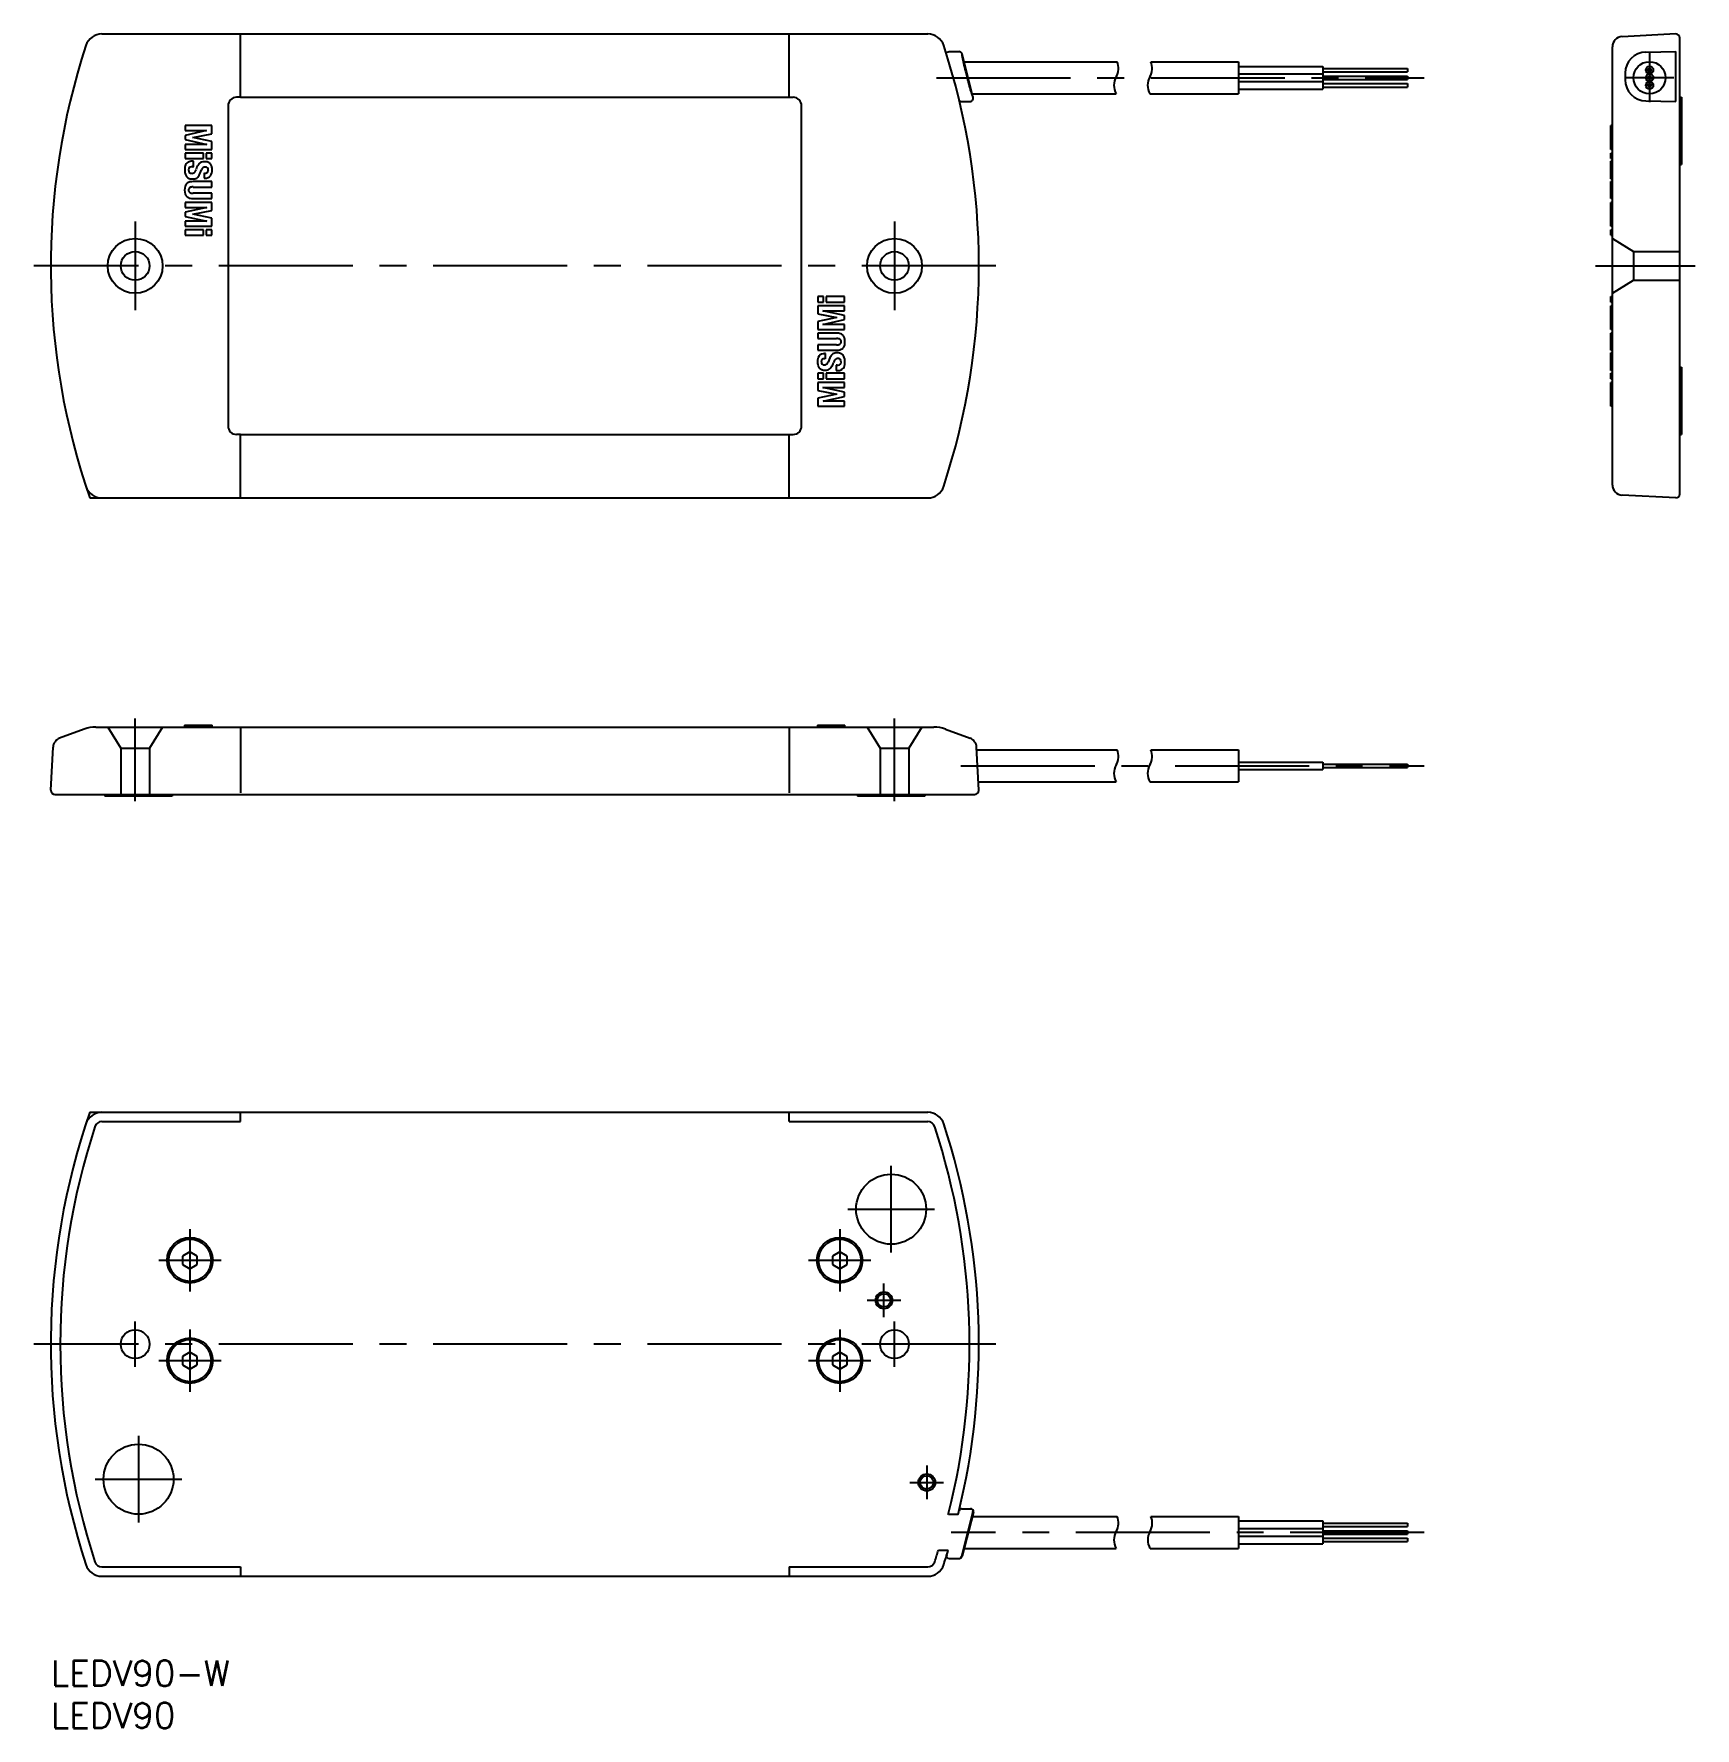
# Model space of a CAD drawing. Extents: x -2 to 195, y -8 to 193.
import ezdxf

# ---------------------------------------------------------------- set-up
doc = ezdxf.new("R2010")
doc.units = 0
doc.header["$LTSCALE"] = 0.5
doc.linetypes.add('CENTER', pattern=[50.8, 31.75, -6.35, 6.35, -6.35])
doc.linetypes.add('DASHED', pattern=[19.05, 12.7, -6.35])
for name, color, linetype in [('MSM_CENTER', 1, 'CENTER'), ('MSM_CONTINUOUS', 7, 'CONTINUOUS'), ('MSM_DASHED', 4, 'DASHED'), ('MSM_NARROW', 5, 'CONTINUOUS'), ('MSM_PART_NUMBER', 7, 'CONTINUOUS')]:
    doc.layers.add(name, color=color, linetype=linetype)
doc.styles.get("Standard").update_dxf_attribs({"font": 'txt.shx', "height": 3, "bigfont": 'bigfont.shx'})

# ---------------------------------------------------------------- blocks, each defined once
blk = doc.blocks.new('*U2')
at = {"layer": 'MSM_PART_NUMBER'}
blk.add_text('LEDV90-W', height=3, dxfattribs=at).set_placement((0, -3))
blk = doc.blocks.new('*U3')
at = {"layer": 'MSM_PART_NUMBER'}
blk.add_text('LEDV90', height=3, dxfattribs=at).set_placement((0, -8))

msp = doc.modelspace()

# ---------------------------------------------------------------- linework, layer by layer
at = {"layer": 'MSM_CENTER'}
for p, q in [((189.48, 190.5), (189.48, 184.7)), ((104.98, 187.6), (162.78, 187.6)), ((192.38, 187.6), (186.58, 187.6)), ((10, 170.55), (10, 160.05)), ((100, 170.55), (100, 160.05)), ((112, 165.3), (-2, 165.3)), ((183.08, 165.3), (194.88, 165.3)), ((10, 101.85), (10, 111.65)), ((100, 101.85), (100, 111.65)), ((107.85, 106.05), (162.78, 106.05)), ((99.6, 48.35), (99.6, 58.65)), ((94.45, 53.5), (104.75, 53.5)), ((16.5, 51.15), (16.5, 43.75)), ((93.5, 51.15), (93.5, 43.75)), ((12.8, 47.45), (20.2, 47.45)), ((89.8, 47.45), (97.2, 47.45)), ((98.75, 40.7), (98.75, 44.7)), ((96.75, 42.7), (100.75, 42.7)), ((10, 34.8), (10, 40.2)), ((100, 34.8), (100, 40.2)), ((16.5, 39.25), (16.5, 31.85)), ((93.5, 39.25), (93.5, 31.85)), ((112, 37.5), (-2, 37.5)), ((12.8, 35.55), (20.2, 35.55)), ((89.8, 35.55), (97.2, 35.55)), ((10.4, 26.65), (10.4, 16.35)), ((103.82, 23.12), (103.82, 19.12)), ((5.25, 21.5), (15.55, 21.5)), ((101.82, 21.12), (105.82, 21.12)), ((162.78, 15.2), (106.71, 15.2))]:
    msp.add_line(p, q, dxfattribs=at)
at = {"layer": 'MSM_CONTINUOUS'}
for p, q in [((6.07, 192.8), (103.93, 192.8)), ((22.5, 185.28), (22.5, 192.8)), ((87.5, 185.28), (87.5, 192.8)), ((192.58, 192.8), (186.22, 192.46)), ((185.08, 139.33), (185.08, 191.27)), ((193.08, 138.3), (193.08, 192.3)), ((106.1, 190.58), (106.47, 190.7)), ((106.47, 190.7), (107.65, 190.7)), ((107.91, 190.58), (107.84, 190.63)), ((107.99, 190.41), (107.98, 190.35)), ((108.01, 190.42), (107.99, 190.41)), ((109.33, 185.23), (108.01, 190.42)), ((108.25, 189.5), (126.37, 189.5)), ((130.37, 189.5), (140.78, 189.5)), ((140.78, 189.5), (140.78, 185.7)), ((140.78, 188.95), (150.78, 188.95)), ((150.78, 188.95), (150.78, 186.25)), ((189.04, 190.64), (192.59, 190.7)), ((192.59, 184.8), (192.59, 190.7)), ((108.44, 188.21), (108.64, 187.43)), ((140.78, 188.05), (150.78, 188.05)), ((140.78, 187.15), (150.78, 187.15)), ((150.78, 188.7), (160.78, 188.7)), ((150.78, 188.3), (160.78, 188.3)), ((150.78, 187.8), (160.78, 187.8)), ((150.78, 187.4), (160.78, 187.4)), ((150.78, 186.9), (160.78, 186.9)), ((160.78, 188.7), (160.78, 188.3)), ((160.78, 187.8), (160.78, 187.4)), ((160.78, 186.9), (160.78, 186.5)), ((186.59, 188.14), (186.59, 187.36)), ((22.5, 185.28), (22.02, 185.28)), ((22.5, 185.3), (87.5, 185.3)), ((87.5, 185.28), (87.98, 185.28)), ((107.82, 184.8), (107.7, 184.82)), ((107.82, 184.8), (109, 184.8)), ((109.21, 185.7), (126.27, 185.7)), ((109.24, 184.91), (109.28, 184.97)), ((109.31, 185.23), (109.27, 185.29)), ((109.31, 185.23), (109.33, 185.23)), ((130.27, 185.7), (140.78, 185.7)), ((140.78, 186.25), (150.78, 186.25)), ((150.78, 186.5), (160.78, 186.5)), ((189.04, 184.86), (192.59, 184.8)), ((193.08, 185.3), (193.28, 185.3)), ((193.28, 185.3), (193.28, 177.3)), ((21.02, 184.28), (21.02, 146.32)), ((88.98, 146.32), (88.98, 184.28)), ((15.92, 181.92), (15.92, 181.33)), ((19.08, 181.92), (15.92, 181.92)), ((15.92, 181.33), (18.44, 181.33)), ((18.44, 181.33), (15.92, 180.76)), ((15.92, 180.76), (15.92, 180.27)), ((16.85, 180.52), (19.08, 180.97)), ((19.08, 180.97), (19.08, 181.92)), ((184.88, 179.11), (184.88, 181.92)), ((185.08, 181.92), (184.88, 181.92)), ((185.08, 180.97), (184.88, 180.97)), ((15.92, 180.27), (18.48, 179.7)), ((15.92, 179.7), (15.92, 179.11)), ((18.48, 179.7), (15.92, 179.7)), ((15.92, 179.11), (19.08, 179.11)), ((19.08, 180.05), (16.85, 180.52)), ((19.08, 179.11), (19.08, 180.05)), ((185.08, 180.52), (184.88, 180.52)), ((185.08, 180.05), (184.88, 180.05)), ((185.08, 179.11), (184.88, 179.11)), ((15.92, 178.66), (15.92, 178.03)), ((18.12, 178.66), (15.92, 178.66)), ((15.92, 178.03), (18.12, 178.03)), ((16.91, 177.7), (16.78, 177.7)), ((16.81, 177.06), (16.91, 177.06)), ((16.91, 177.06), (16.91, 177.7)), ((18.12, 178.03), (18.12, 178.66)), ((18.41, 178.66), (18.41, 178.03)), ((19.08, 178.66), (18.41, 178.66)), ((18.41, 178.03), (19.08, 178.03)), ((19.08, 178.03), (19.08, 178.66)), ((184.88, 178.03), (184.88, 178.66)), ((184.88, 178.66), (185.08, 178.66)), ((184.88, 178.03), (185.08, 178.03)), ((184.88, 175.6), (184.88, 177.7)), ((185.08, 177.7), (184.88, 177.7)), ((185.08, 177.65), (184.88, 177.65)), ((193.08, 177.3), (193.28, 177.3)), ((19.08, 175.29), (16.88, 175.29)), ((17.66, 176.2), (17.88, 176.69)), ((18.2, 176.31), (18.2, 175.7)), ((18.2, 175.7), (18.29, 175.7)), ((19.08, 174.65), (19.08, 175.29)), ((185.08, 176.65), (184.88, 176.65)), ((185.08, 175.7), (184.88, 175.7)), ((184.88, 175.6), (185.08, 175.6)), ((184.88, 173.27), (184.88, 175.29)), ((185.08, 175.29), (184.88, 175.29)), ((15.92, 172.82), (15.92, 172.24)), ((19.08, 172.82), (15.92, 172.82)), ((16.87, 174.65), (19.08, 174.65)), ((19.08, 173.91), (16.87, 173.91)), ((16.88, 173.27), (19.08, 173.27)), ((19.08, 173.27), (19.08, 173.91)), ((19.08, 171.88), (19.08, 172.82)), ((185.08, 174.65), (184.88, 174.65)), ((185.08, 173.91), (184.88, 173.91)), ((185.08, 173.27), (184.88, 173.27)), ((184.88, 170.02), (184.88, 172.82)), ((185.08, 172.82), (184.88, 172.82)), ((15.92, 172.24), (18.48, 172.24)), ((18.48, 172.24), (15.92, 171.67)), ((15.92, 171.67), (15.92, 171.17)), ((15.92, 171.17), (18.48, 170.6)), ((16.85, 171.42), (19.08, 171.88)), ((19.08, 170.96), (16.85, 171.42)), ((19.08, 170.02), (19.08, 170.96)), ((185.08, 171.88), (184.88, 171.88)), ((185.08, 171.42), (184.88, 171.42)), ((185.08, 170.96), (184.88, 170.96)), ((15.92, 170.6), (15.92, 170.02)), ((18.48, 170.6), (15.92, 170.6)), ((15.92, 170.02), (19.08, 170.02)), ((15.92, 169.57), (15.92, 168.93)), ((18.12, 169.57), (15.92, 169.57)), ((15.92, 168.93), (18.12, 168.93)), ((18.12, 168.93), (18.12, 169.57)), ((18.41, 169.57), (18.41, 168.93)), ((19.08, 169.57), (18.41, 169.57)), ((18.41, 168.93), (19.08, 168.93)), ((19.08, 168.93), (19.08, 169.57)), ((185.08, 170.02), (184.88, 170.02)), ((184.88, 168.93), (184.88, 169.57)), ((184.88, 169.57), (185.08, 169.57)), ((184.88, 168.93), (185.08, 168.93)), ((91.59, 161.66), (90.92, 161.66)), ((90.92, 161.66), (90.92, 161.02)), ((90.92, 161.02), (91.59, 161.02)), ((91.59, 161.02), (91.59, 161.66)), ((94.08, 161.66), (91.88, 161.66)), ((91.88, 161.66), (91.88, 161.02)), ((91.88, 161.02), (94.08, 161.02)), ((94.08, 161.02), (94.08, 161.66)), ((184.88, 161.02), (184.88, 161.66)), ((184.88, 161.66), (185.08, 161.66)), ((184.88, 161.02), (185.08, 161.02)), ((94.08, 160.58), (90.92, 160.58)), ((90.92, 160.58), (90.92, 159.63)), ((90.92, 159.63), (93.15, 159.18)), ((93.15, 159.18), (90.92, 158.72)), ((90.92, 158.72), (90.92, 157.77)), ((91.52, 159.99), (94.08, 159.99)), ((94.08, 159.42), (91.52, 159.99)), ((91.52, 158.36), (94.08, 158.93)), ((94.08, 159.99), (94.08, 160.58)), ((94.08, 158.93), (94.08, 159.42)), ((184.88, 157.77), (184.88, 160.58)), ((185.08, 160.58), (184.88, 160.58)), ((185.08, 159.99), (184.88, 159.99)), ((185.08, 159.42), (184.88, 159.42)), ((185.08, 158.93), (184.88, 158.93)), ((90.92, 157.77), (94.08, 157.77)), ((93.12, 157.32), (90.92, 157.32)), ((90.92, 157.32), (90.92, 156.69)), ((90.92, 156.69), (93.13, 156.69)), ((94.08, 158.36), (91.52, 158.36)), ((94.08, 157.77), (94.08, 158.36)), ((185.08, 158.36), (184.88, 158.36)), ((185.08, 157.77), (184.88, 157.77)), ((185.08, 157.32), (184.88, 157.32)), ((184.88, 155.31), (184.88, 157.32)), ((93.13, 155.94), (90.92, 155.94)), ((90.92, 155.94), (90.92, 155.31)), ((90.92, 155.31), (93.12, 155.31)), ((91.8, 154.9), (91.71, 154.9)), ((91.8, 154.28), (91.8, 154.9)), ((185.08, 155.31), (184.88, 155.31)), ((185.08, 155), (184.88, 155)), ((184.88, 152.9), (184.88, 155)), ((92.34, 154.4), (92.12, 153.9)), ((93.19, 153.53), (93.09, 153.53)), ((93.09, 153.53), (93.09, 152.9)), ((93.09, 152.9), (93.22, 152.9)), ((185.08, 153.95), (184.88, 153.95)), ((185.08, 152.9), (184.88, 152.9)), ((193.08, 153.3), (193.28, 153.3)), ((193.28, 153.3), (193.28, 145.3)), ((91.59, 152.57), (90.92, 152.57)), ((90.92, 152.57), (90.92, 151.93)), ((90.92, 151.93), (91.59, 151.93)), ((94.08, 151.48), (90.92, 151.48)), ((90.92, 151.48), (90.92, 150.54)), ((91.52, 150.9), (94.08, 150.9)), ((94.08, 150.33), (91.52, 150.9)), ((91.59, 151.93), (91.59, 152.57)), ((94.08, 152.57), (91.88, 152.57)), ((91.88, 152.57), (91.88, 151.93)), ((91.88, 151.93), (94.08, 151.93)), ((94.08, 151.93), (94.08, 152.57)), ((94.08, 150.9), (94.08, 151.48)), ((184.88, 152.57), (185.08, 152.57)), ((184.88, 151.93), (184.88, 152.57)), ((184.88, 151.93), (185.08, 151.93)), ((185.08, 151.48), (184.88, 151.48)), ((184.88, 148.68), (184.88, 151.48)), ((185.08, 150.9), (184.88, 150.9)), ((90.92, 150.54), (93.15, 150.08)), ((93.15, 150.08), (90.92, 149.62)), ((90.92, 149.62), (90.92, 148.68)), ((90.92, 148.68), (94.08, 148.68)), ((91.56, 149.26), (94.08, 149.83)), ((94.08, 149.26), (91.56, 149.26)), ((94.08, 149.83), (94.08, 150.33)), ((94.08, 148.68), (94.08, 149.26)), ((185.08, 150.33), (184.88, 150.33)), ((185.08, 149.83), (184.88, 149.83)), ((185.08, 149.26), (184.88, 149.26)), ((185.08, 148.68), (184.88, 148.68)), ((22.5, 145.32), (22.02, 145.32)), ((22.5, 137.8), (22.5, 145.32)), ((22.5, 145.3), (87.5, 145.3)), ((87.5, 145.32), (87.98, 145.32)), ((87.5, 137.8), (87.5, 145.32)), ((193.08, 145.3), (193.28, 145.3)), ((4.64, 137.8), (103.93, 137.8)), ((192.58, 137.8), (186.22, 138.13)), ((5.35, 110.65), (104.65, 110.65)), ((15.87, 110.85), (15.87, 110.65)), ((15.87, 110.85), (19.14, 110.85)), ((15.92, 110.85), (15.92, 110.65)), ((18.12, 110.85), (18.12, 110.65)), ((18.41, 110.85), (18.41, 110.65)), ((19.08, 110.85), (19.08, 110.65)), ((19.14, 110.65), (19.14, 110.85)), ((19.14, 110.65), (19.14, 110.85)), ((22.5, 110.65), (22.5, 102.85)), ((87.5, 110.65), (87.5, 102.85)), ((90.86, 110.85), (94.13, 110.85)), ((90.86, 110.85), (90.86, 110.65)), ((90.92, 110.65), (90.92, 110.85)), ((94.08, 110.65), (94.08, 110.85)), ((94.13, 110.65), (94.13, 110.85)), ((3.96, 110.4), (1.05, 109.32)), ((106.04, 110.4), (108.95, 109.32)), ((0, 103.15), (0.27, 108.26)), ((110, 103.15), (109.73, 108.26)), ((109.75, 107.95), (126.37, 107.95)), ((130.37, 107.95), (140.78, 107.95)), ((140.78, 107.95), (140.78, 104.15)), ((140.78, 106.5), (150.78, 106.5)), ((150.78, 106.5), (150.78, 105.6)), ((140.78, 105.6), (150.78, 105.6)), ((150.78, 106.25), (160.78, 106.25)), ((150.78, 105.85), (160.78, 105.85)), ((160.78, 106.25), (160.78, 105.85)), ((0.5, 102.65), (109.5, 102.65)), ((6.4, 102.65), (6.4, 102.45)), ((14.4, 102.45), (6.4, 102.45)), ((14.4, 102.65), (14.4, 102.45)), ((95.6, 102.65), (95.6, 102.45)), ((103.6, 102.45), (95.6, 102.45)), ((103.6, 102.65), (103.6, 102.45)), ((109.95, 104.15), (126.27, 104.15)), ((130.27, 104.15), (140.78, 104.15)), ((4.64, 65), (103.93, 65)), ((22.5, 63.88), (22.5, 65)), ((87.5, 63.88), (87.5, 65)), ((6.07, 63.88), (22.5, 63.88)), ((87.5, 63.88), (103.93, 63.88)), ((16.5, 48.45), (15.63, 47.95)), ((17.37, 47.95), (16.5, 48.45)), ((93.5, 48.45), (92.63, 47.95)), ((94.37, 47.95), (93.5, 48.45)), ((15.63, 47.95), (15.63, 46.95)), ((15.63, 46.95), (16.5, 46.45)), ((16.5, 46.45), (17.37, 46.95)), ((17.37, 46.95), (17.37, 47.95)), ((92.63, 47.95), (92.63, 46.95)), ((92.63, 46.95), (93.5, 46.45)), ((93.5, 46.45), (94.37, 46.95)), ((94.37, 46.95), (94.37, 47.95)), ((16.5, 36.55), (15.63, 36.05)), ((17.37, 36.05), (16.5, 36.55)), ((93.5, 36.55), (92.63, 36.05)), ((94.37, 36.05), (93.5, 36.55)), ((15.63, 36.05), (15.63, 35.05)), ((15.63, 35.05), (16.5, 34.55)), ((16.5, 34.55), (17.37, 35.05)), ((17.37, 35.05), (17.37, 36.05)), ((92.63, 36.05), (92.63, 35.05)), ((92.63, 35.05), (93.5, 34.55)), ((93.5, 34.55), (94.37, 35.05)), ((94.37, 35.05), (94.37, 36.05)), ((107.53, 17.3), (106.38, 17.3)), ((107.94, 18), (109.04, 18)), ((109.3, 17.63), (107.95, 12.33)), ((109.35, 17.6), (108.03, 12.4)), ((109.22, 17.1), (126.37, 17.1)), ((130.38, 17.1), (140.78, 17.1)), ((140.78, 17.1), (140.78, 13.3)), ((140.78, 16.55), (150.78, 16.55)), ((150.78, 16.55), (150.78, 13.85)), ((150.78, 16.3), (160.78, 16.3)), ((160.78, 16.3), (160.78, 15.9)), ((140.78, 15.65), (150.78, 15.65)), ((140.78, 14.75), (150.78, 14.75)), ((150.78, 15.9), (160.78, 15.9)), ((150.78, 15.4), (160.78, 15.4)), ((150.78, 15), (160.78, 15)), ((150.78, 14.5), (160.78, 14.5)), ((150.78, 14.1), (160.78, 14.1)), ((160.78, 15.4), (160.78, 15)), ((160.78, 14.5), (160.78, 14.1)), ((105.2, 13.1), (106.37, 13.1)), ((106.47, 12.1), (107.66, 12.1)), ((108.26, 13.3), (126.27, 13.3)), ((130.28, 13.3), (140.78, 13.3)), ((140.78, 13.85), (150.78, 13.85)), ((6.07, 11.12), (22.5, 11.12)), ((22.5, 11.12), (22.5, 10)), ((87.5, 11.12), (103.93, 11.12)), ((87.5, 11.12), (87.5, 10)), ((6.07, 10), (103.93, 10))]:
    msp.add_line(p, q, dxfattribs=at)
for centre, radius in [((189.48, 187.6), 1.9), ((189.48, 188.5), 0.45), ((189.48, 187.6), 0.45), ((189.48, 186.7), 0.45), ((189.48, 188.5), 0.2), ((189.48, 187.6), 0.2), ((189.48, 186.7), 0.2), ((10, 165.3), 3.25), ((10, 165.3), 1.7), ((100, 165.3), 3.25), ((100, 165.3), 1.7), ((99.6, 53.5), 4.15), ((16.5, 47.45), 2.7), ((16.5, 47.45), 2.5), ((93.5, 47.45), 2.7), ((93.5, 47.45), 2.5), ((98.75, 42.7), 0.783), ((10, 37.5), 1.7), ((16.5, 35.55), 2.7), ((93.5, 35.55), 2.7), ((100, 37.5), 1.7), ((16.5, 35.55), 2.5), ((93.5, 35.55), 2.5), ((10.4, 21.5), 4.15), ((103.82, 21.12), 0.783)]:
    msp.add_circle(centre, radius, dxfattribs=at)
for centre, radius, start, end in [((6.07, 190.8), 2, 90, 161.8575), ((103.93, 190.8), 2, 18.1425, 90), ((192.58, 192.3), 0.5, 360, 90), ((83.89, 165.3), 83.89, 161.8575, 199.1352), ((26.11, 165.3), 83.89, 341.8575, 18.1425), ((186.28, 191.27), 1.2, 93, 180), ((107.65, 190.4), 0.3, 52.1405, 89.9982), ((107.72, 190.34), 0.3, 14.3429, 52.1202), ((113.34, 190.85), 5.38, 185.3559, 187.791), ((112.3, 190.82), 4.35, 189.1964, 191.8222), ((293.79, 227.01), 189.41, 191.2904, 191.3499), ((126.86, 193.5), 19.15, 191.3596, 191.8232), ((125.79, 193.3), 18.06, 191.8799, 192.6239), ((137.67, 195.96), 30.23, 192.6181, 192.9791), ((149.2, 198.6), 42.06, 192.961, 193.2355), ((148.11, 198.34), 40.94, 193.2356, 193.5093), ((147.73, 198.25), 40.56, 193.51, 193.7863), ((189.09, 188.14), 2.5, 91, 180.0055), ((150.51, 198.94), 43.42, 193.7864, 194.0446), ((153.77, 199.75), 46.78, 194.0446, 194.2842), ((154.05, 198.99), 46.86, 194.2824, 194.5275), ((149.76, 197.88), 42.43, 194.5233, 195.0646), ((149.97, 197.94), 42.65, 195.0708, 195.589), ((189.09, 187.36), 2.5, 180, 269), ((22.02, 184.28), 1, 90, 180), ((87.98, 184.28), 1, 0, 90), ((131.19, 192.66), 23.14, 195.5016, 196.5745), ((109, 185.1), 0.3, 269.9941, 322.1595), ((148.07, 197.86), 40.8, 196.8018, 197.3104), ((112.63, 186.75), 3.66, 196.3559, 203.4014), ((109.04, 185.15), 0.3, 322.1346, 14.2131), ((17.63, 176.7), 1.76, 164.7845, 188.0568), ((16.59, 176.99), 0.677, 118.6081, 165.6479), ((16.73, 176.7), 0.999, 87.2313, 117.9474), ((16.82, 176.66), 0.494, 157.8464, 196.121), ((16.64, 176.74), 0.301, 113.3356, 158.9947), ((16.77, 176.4), 0.664, 86.2243, 111.6876), ((15.67, 177.28), 1.65, 330.1077, 340.9326), ((24.23, 174.33), 7.41, 158.6447, 160.9545), ((18.9, 176.38), 1.7, 151.3103, 157.6415), ((18.28, 176.74), 0.981, 133.1412, 152.2301), ((18.05, 176.99), 0.637, 106.5697, 134.0071), ((18.19, 176.55), 1.1, 89.0279, 107.0965), ((18.4, 176.52), 0.555, 128.4207, 162.1965), ((18.29, 176.56), 0.458, 88.0726, 120.2325), ((18.24, 176.48), 1.17, 70.7666, 91.163), ((18.33, 176.62), 0.394, 54.3784, 93.6178), ((18.32, 176.68), 0.355, 355.3787, 47.2909), ((18.36, 176.88), 0.754, 42.6018, 69.4206), ((18.27, 176.83), 0.857, 17.1921, 41.06), ((17.78, 176.69), 1.36, 359.057, 16.8429), ((17.6, 174.29), 1.73, 164.267, 196.1003), ((17.14, 176.58), 1.26, 186.1584, 205.3542), ((16.58, 174.56), 0.672, 129.969, 162.9178), ((16.67, 176.35), 0.737, 204.7268, 233.9566), ((16.69, 174.4), 0.869, 103.4652, 129.0776), ((16.71, 176.41), 0.807, 234.3702, 262.0745), ((16.68, 176.61), 0.346, 194.1297, 246.569), ((16.85, 173.71), 1.58, 88.9748, 102.9765), ((16.7, 176.7), 0.436, 248.7542, 272.0143), ((16.82, 177.01), 1.41, 260.8081, 281.1667), ((16.73, 176.73), 0.469, 268.1126, 301.0297), ((16.71, 176.7), 0.46, 305.4622, 328.4166), ((16.94, 176.27), 0.668, 283.1894, 303.7779), ((16.66, 176.56), 1.07, 307.5872, 339.9202), ((18.31, 176.66), 0.367, 253.8407, 358.7119), ((18.34, 176.49), 0.788, 266.2491, 319.6643), ((17.9, 176.65), 1.24, 327.2168, 0.9243), ((16.62, 174.04), 0.719, 198.2996, 229.1277), ((16.72, 174.17), 0.883, 229.9984, 255.1811), ((16.83, 174.28), 0.508, 168.3402, 191.6598), ((16.62, 174.32), 0.291, 142.6709, 167.8147), ((16.62, 174.24), 0.286, 192.2376, 217.6633), ((16.65, 174.29), 0.33, 120.4908, 142.2896), ((16.64, 174.26), 0.319, 217.9861, 240.3295), ((16.71, 174.19), 0.451, 101.9551, 119.6605), ((16.71, 174.39), 0.468, 240.8394, 257.8716), ((16.85, 174.73), 1.46, 255.7117, 270.8985), ((16.81, 173.74), 0.914, 94.2403, 102.5167), ((16.81, 174.81), 0.902, 257.3417, 265.7277), ((16.87, 173.04), 1.62, 89.7265, 94.3848), ((16.87, 175.51), 1.61, 265.6001, 270.286), ((93.15, 155.98), 1.35, 69.6306, 91.2071), ((93.13, 155.08), 1.61, 85.6001, 90.286), ((93.19, 155.78), 0.902, 77.3417, 85.7277), ((93.29, 156.2), 0.468, 60.8394, 77.8716), ((93.34, 156.52), 0.774, 39.712, 68.5094), ((93.25, 156.49), 0.866, 13.6784, 37.5508), ((92.14, 156.3), 1.99, 357.6291, 11.4778), ((92.1, 153.95), 1.24, 147.2168, 180.9243), ((91.66, 154.11), 0.788, 86.2491, 139.6643), ((93.34, 154.03), 1.07, 127.5872, 159.9202), ((93.06, 154.32), 0.668, 103.1894, 123.7779), ((93.18, 153.59), 1.41, 80.8081, 101.1667), ((93.15, 156.89), 1.58, 268.9748, 282.9765), ((93.13, 157.56), 1.62, 269.7265, 274.3848), ((93.19, 156.86), 0.914, 274.2403, 282.5167), ((93.29, 156.41), 0.451, 281.9551, 299.6605), ((93.29, 154.18), 0.807, 54.3702, 82.0745), ((93.31, 156.19), 0.869, 283.4652, 309.0776), ((93.36, 156.34), 0.319, 37.9861, 60.3295), ((93.35, 156.3), 0.33, 300.4908, 322.2896), ((93.38, 156.36), 0.286, 12.2376, 37.6633), ((93.38, 156.27), 0.291, 322.6709, 347.8147), ((93.17, 156.32), 0.508, 348.3402, 11.6598), ((93.33, 154.24), 0.737, 24.7268, 53.9566), ((93.42, 156.03), 0.672, 309.969, 342.9178), ((92.87, 156.23), 1.26, 341.7612, 359.3029), ((92.22, 153.91), 1.36, 179.057, 196.8429), ((91.73, 153.76), 0.857, 197.1921, 221.06), ((91.64, 153.71), 0.754, 222.6018, 249.4206), ((91.69, 153.93), 0.367, 73.8407, 178.7119), ((91.68, 153.91), 0.355, 175.3787, 227.2909), ((91.76, 154.11), 1.17, 250.7666, 271.163), ((91.67, 153.97), 0.394, 234.3784, 273.6178), ((91.71, 154.03), 0.458, 268.0726, 300.2325), ((91.81, 154.04), 1.1, 269.0279, 287.0965), ((91.6, 154.07), 0.555, 308.4207, 342.1965), ((91.95, 153.6), 0.637, 286.5697, 314.0071), ((91.72, 153.86), 0.981, 313.1412, 332.2301), ((91.1, 154.21), 1.7, 331.3103, 337.6415), ((85.77, 156.27), 7.41, 338.6447, 340.9545), ((94.33, 153.31), 1.65, 150.1077, 160.9326), ((93.29, 153.89), 0.46, 125.4622, 148.4166), ((93.27, 153.86), 0.469, 88.1126, 121.0297), ((93.23, 154.2), 0.664, 266.2243, 291.6876), ((93.27, 153.89), 0.999, 267.2313, 297.9474), ((93.3, 153.9), 0.436, 68.7542, 92.0143), ((93.32, 153.99), 0.346, 14.1297, 66.569), ((93.36, 153.86), 0.301, 293.3356, 338.9947), ((93.18, 153.93), 0.494, 337.8464, 16.121), ((93.41, 153.61), 0.677, 298.6081, 345.6479), ((92.86, 154.01), 1.26, 6.1584, 25.3542), ((92.37, 153.9), 1.76, 344.7845, 8.0568), ((22.02, 146.32), 1, 180, 270), ((87.98, 146.32), 1, 270, 0), ((6.07, 139.8), 2, 198.1425, 270), ((103.93, 139.8), 2, 270, 341.8575), ((186.28, 139.33), 1.2, 180, 267), ((192.58, 138.3), 0.5, 270, 360), ((5.35, 106.65), 4, 90, 110.2942), ((104.65, 106.65), 4, 69.7058, 90), ((1.47, 108.19), 1.2, 110.2942, 177), ((108.53, 108.19), 1.2, 3, 69.7058), ((0.5, 103.15), 0.5, 180, 270), ((109.5, 103.15), 0.5, 270, 0), ((83.89, 37.5), 83.89, 160.8648, 198.1425), ((6.07, 63), 2, 90, 161.8575), ((103.93, 63), 2, 18.1425, 90), ((83.89, 37.5), 82.77, 161.8575, 198.1425), ((6.07, 63), 0.88, 90, 161.8575), ((103.93, 63), 0.88, 18.1425, 90), ((26.11, 37.5), 82.77, 345.8749, 18.1425), ((26.11, 37.5), 83.89, 346.0673, 18.1425), ((107.94, 17.7), 0.3, 90, 166.3981), ((109.01, 17.7), 0.3, 345.7167, 90), ((109.04, 17.68), 0.32, 345.7167, 90), ((26.11, 37.5), 82.77, 341.8575, 342.8556), ((26.11, 37.5), 83.89, 341.8575, 343.0914), ((106.47, 12.4), 0.3, 162.655, 270), ((107.66, 12.4), 0.3, 270, 345.7167), ((107.64, 12.5), 0.4, 292.8884, 345.7167), ((6.07, 12), 2, 198.1425, 270), ((6.07, 12), 0.88, 198.1425, 270), ((103.93, 12), 0.88, 270, 341.8575), ((103.93, 12), 2, 270, 341.8575)]:
    msp.add_arc(centre, radius, start, end, dxfattribs=at)
at = {"layer": 'MSM_DASHED'}
for p, q in [((185.08, 168.55), (187.58, 167)), ((187.58, 167), (187.58, 163.6)), ((187.58, 167), (193.08, 167)), ((185.08, 162.05), (187.58, 163.6)), ((187.58, 163.6), (193.08, 163.6)), ((6.75, 110.65), (8.3, 108.15)), ((13.25, 110.65), (11.7, 108.15)), ((96.75, 110.65), (98.3, 108.15)), ((103.25, 110.65), (101.7, 108.15)), ((8.3, 108.15), (8.3, 102.65)), ((8.3, 108.15), (11.7, 108.15)), ((11.7, 108.15), (11.7, 102.65)), ((98.3, 108.15), (98.3, 102.65)), ((98.3, 108.15), (101.7, 108.15)), ((101.7, 108.15), (101.7, 102.65))]:
    msp.add_line(p, q, dxfattribs=at)
at = {"layer": 'MSM_NARROW'}
for centre in [(98.75, 42.7), (103.82, 21.12)]:
    msp.add_circle(centre, 1, dxfattribs=at)
for centre, start, end in [((124.54, 188.7), 330, 23.5782), ((128.54, 188.7), 330, 23.5782), ((128, 186.7), 150, 210), ((132, 186.7), 150, 210), ((124.54, 107.15), 330, 23.5782), ((128.54, 107.15), 330, 23.5782), ((128, 105.15), 150, 210), ((132, 105.15), 150, 210), ((124.54, 16.3), 330, 23.5782), ((128.55, 16.3), 330, 23.5782), ((128, 14.3), 150, 210), ((132.01, 14.3), 150, 210)]:
    msp.add_arc(centre, 2, start, end, dxfattribs=at)

# ---------------------------------------------------------------- block references
at = {"layer": 'MSM_CONTINUOUS'}
for name in ['*U2', '*U3']:
    msp.add_blockref(name, (0, 0), dxfattribs=at)

doc.saveas('drawing.dxf')
